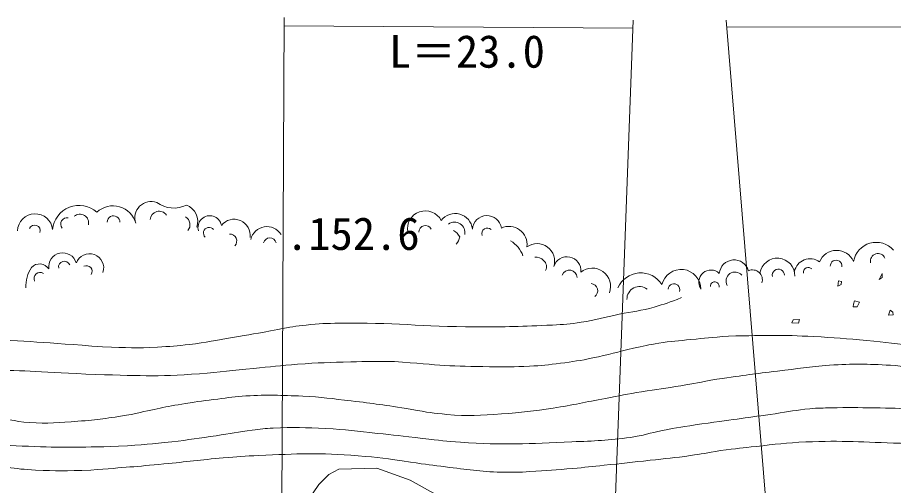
# Model space of a CAD drawing. Units: millimetres, scale not verified. Extents: x 40000 to 680000, y 20000 to 380000.
# Drawn here: x 347769 to 396845, y 304330 to 330550 of the extents above; entities that cross this region are included whole.
import ezdxf
from ezdxf.enums import TextEntityAlignment as Align

# ---------------------------------------------------------------- set-up
doc = ezdxf.new("R2010")
doc.units = ezdxf.units.MM
doc.header["$LTSCALE"] = 1000
doc.layers.add('M-BGD', color=7, linetype='Continuous', lineweight=13)
doc.layers.add('M-STR-HTXT', color=7, linetype='Continuous', lineweight=13)
doc.styles.add('ＭＳ ゴシック', font='')
doc.styles.get('ＭＳ ゴシック').set_extended_font_data('MS Gothic')

msp = doc.modelspace()

# ---------------------------------------------------------------- linework, layer by layer
at = {"layer": 'M-BGD'}
for points in [[(396035, 315880), (396212, 315983), (396212, 316205)], [(393730, 315496), (393774, 315791), (393937, 315762), (393922, 315599)], [(394587, 314343), (394809, 314343), (394942, 314609), (394661, 314668), (394602, 314491)], [(396656, 314151), (396818, 314033), (396833, 313885), (396567, 313870)], [(391159, 313442), (391218, 313619), (391573, 313634), (391528, 313427)]]:
    msp.add_lwpolyline(points, close=True, dxfattribs=at)
msp.add_lwpolyline([(357583, 302132), (360361, 300965), (361321, 300965), (362651, 301452), (364646, 304378), (365208, 304940), (365769, 305250), (367897, 305294), (369774, 304629), (371074, 303905), (372655, 302782), (374310, 301482), (375950, 300654), (377354, 300640), (378965, 301157), (381240, 302265)], dxfattribs=at)
for centre, radius, start, end in [((351218, 318535), 1489, 47.8854, 175.0101), ((353120, 318687), 1312, 14.6392, 133.47), ((355264, 319320), 925, 70.5733, 198.9953), ((356524, 321454), 1582, 232.9391, 296.9464), ((356870, 319118), 998, 341.6185, 68.191), ((348754, 318566), 986, 5.7399, 177.7054), ((351262, 319039), 494, 347.3044, 129.8364), ((355705, 319192), 505, 35.1437, 175.5229), ((370621, 318712), 1005, 28.1064, 190.1116), ((372283, 318598), 973, 5.8913, 142.8603), ((350549, 318975), 359, 80.8749, 218.0657), ((353148, 319086), 355, 358.7555, 178.8575), ((356916, 318938), 515, 320.6579, 58.9807), ((358541, 318786), 662, 10.5327, 196.6082), ((359901, 318339), 908, 352.8973, 141.3414), ((372258, 318508), 578, 347.8931, 125.5982), ((374067, 318635), 818, 8.5414, 175.6238), ((348728, 318609), 316, 340.2079, 158.6801), ((358500, 318477), 315, 37.8342, 228.3475), ((361741, 317902), 930, 31.7381, 166.3279), ((370620, 318525), 369, 27.9324, 180.713), ((371575, 317706), 1112, 29.5684, 55.6597), ((374090, 318443), 308, 46.9415, 198.869), ((375299, 317830), 1018, 353.0888, 114.5061), ((359655, 318023), 396, 317.1261, 90.7989), ((361907, 317832), 369, 15.4863, 165.9111), ((371779, 318376), 773, 317.645, 350.9351), ((374497, 316611), 1693, 20.0099, 58.0288), ((376868, 316888), 992, 343.101, 124.2454), ((395878, 316665), 1288, 41.3518, 170.0282), ((350308, 316577), 789, 16.6148, 188.3262), ((351807, 316526), 792, 341.2015, 159.5628), ((376835, 316581), 542, 41.4064, 98.6274), ((378556, 316373), 773, 353.7314, 163.0014), ((390337, 316086), 982, 358.4099, 172.1921), ((393660, 316462), 1040, 24.1447, 157.363), ((395978, 316899), 423, 22.8635, 191.8445), ((350181, 315495), 1941, 147.0271, 182.836), ((349005, 316119), 626, 33.3357, 136.2754), ((350390, 316576), 323, 19.539, 192.3518), ((351639, 316335), 312, 324.1429, 117.9667), ((376971, 316599), 434, 329.316, 51.559), ((387917, 316135), 834, 15.8325, 174.7152), ((392174, 316127), 904, 54.3919, 167.5736), ((392076, 316262), 281, 45.2105, 185.4819), ((393631, 316623), 328, 353.6735, 181.9213), ((349028, 315935), 335, 55.5245, 207.0928), ((378692, 315969), 426, 1.3164, 160.4232), ((379964, 315477), 1034, 339.8812, 128.2518), ((382686, 314849), 1394, 31.8159, 156.3553), ((384949, 315328), 1108, 0.245, 166.6411), ((386617, 315719), 681, 46.4265, 214.5455), ((387960, 315794), 497, 40.0904, 210.6345), ((388944, 315855), 555, 342.096, 113.9296), ((390398, 316107), 343, 0.3933, 192.287), ((379872, 315239), 401, 306.0268, 85.864), ((384545, 315313), 323, 340.8899, 176.4903), ((386831, 315494), 247, 346.5026, 185.3262), ((382615, 314774), 704, 52.6295, 181.5146)]:
    msp.add_arc(centre, radius, start, end, dxfattribs=at)
for points, knots in [([(362356, 313074), (363104, 313215), (363322, 313253), (363948, 313322), (364670, 313402), (365080, 313409), (365807, 313423), (368780, 313476), (370444, 313223), (373418, 313222), (375106, 313221), (376053, 313227), (377739, 313322), (378368, 313358), (378724, 313369), (379346, 313473), (380187, 313613), (380647, 313751), (381482, 313925), (382246, 314084), (382690, 314112), (383441, 314327), (384050, 314501), (384266, 314578), (384973, 314854)], [0, 0, 0, 0, 1, 1, 1, 2, 2, 2, 3, 3, 3, 4, 4, 4, 5, 5, 5, 6, 6, 6, 7, 7, 7, 8, 8, 8, 8]), ([(333534, 312804), (334184, 312679), (334390, 312668), (334941, 312603), (337250, 312328), (338569, 312659), (340894, 312653), (342750, 312648), (343789, 312600), (345642, 312527), (348334, 312422), (349210, 312344), (352525, 312100)], [0, 0, 0, 0, 1, 1, 1, 2, 2, 2, 3, 3, 3, 4, 4, 4, 4]), ([(352525, 312100), (353985, 312052), (354403, 312018), (355603, 312084), (356309, 312122), (356705, 312144), (357406, 312232), (358351, 312350), (358875, 312457), (359814, 312616), (360809, 312784), (361126, 312844), (362356, 313074)], [0, 0, 0, 0, 1, 1, 1, 2, 2, 2, 3, 3, 3, 4, 4, 4, 4]), ([(368887, 311271), (371424, 311081), (372126, 310992), (374207, 310986), (375085, 310983), (375577, 310975), (376453, 311015), (377131, 311047), (377509, 311092), (378182, 311178), (378895, 311270), (379295, 311329), (380000, 311474), (380895, 311658), (381383, 311822), (382275, 312020), (382827, 312143), (383136, 312212), (383694, 312301), (384394, 312413), (384792, 312434), (385496, 312508), (386321, 312594), (386586, 312615), (387610, 312700)], [0, 0, 0, 0, 1, 1, 1, 2, 2, 2, 3, 3, 3, 4, 4, 4, 5, 5, 5, 6, 6, 6, 7, 7, 7, 8, 8, 8, 8]), ([(387610, 312700), (389886, 312739), (390522, 312772), (392384, 312674), (393543, 312613), (394192, 312557), (395348, 312448), (396439, 312345), (397049, 312282), (398136, 312146), (399188, 312015), (399775, 311922), (400824, 311770), (401806, 311627), (402353, 311529), (403336, 311393), (404257, 311265), (404774, 311204), (405698, 311091), (406805, 310957), (407427, 310889), (408536, 310765), (409811, 310622), (410213, 310581), (411802, 310413)], [0, 0, 0, 0, 1, 1, 1, 2, 2, 2, 3, 3, 3, 4, 4, 4, 5, 5, 5, 6, 6, 6, 7, 7, 7, 8, 8, 8, 8]), ([(351596, 310568), (354611, 310488), (355485, 310410), (357967, 310591), (359147, 310678), (359804, 310773), (360982, 310887), (361951, 310980), (362493, 311052), (363464, 311123), (364622, 311208), (365273, 311230), (366434, 311256), (367392, 311278), (367706, 311279), (368887, 311271)], [0, 0, 0, 0, 1, 1, 1, 2, 2, 2, 3, 3, 3, 4, 4, 4, 5, 5, 5, 5]), ([(386945, 310291), (388593, 310519), (389017, 310579), (390349, 310740), (391486, 310877), (392120, 310990), (393263, 311066), (394594, 311155), (395347, 311143), (396679, 311066), (397479, 311020), (397921, 310923), (398714, 310815), (399550, 310701), (400017, 310625), (400849, 310489), (401763, 310339), (402276, 310260), (403185, 310087), (404367, 309861), (405026, 309718), (406200, 309459), (407380, 309198), (408030, 309000), (409214, 308755), (410211, 308549), (410542, 308490), (411777, 308278)], [0, 0, 0, 0, 1, 1, 1, 2, 2, 2, 3, 3, 3, 4, 4, 4, 5, 5, 5, 6, 6, 6, 7, 7, 7, 8, 8, 8, 9, 9, 9, 9]), ([(325169, 310317), (328480, 310247), (329413, 310197), (332128, 310342), (333956, 310440), (334972, 310613), (336800, 310719), (338202, 310800), (338988, 310822), (340392, 310844), (342492, 310878), (343669, 310866), (345768, 310819), (348046, 310768), (348790, 310724), (351596, 310568)], [0, 0, 0, 0, 1, 1, 1, 2, 2, 2, 3, 3, 3, 4, 4, 4, 5, 5, 5, 5]), ([(369863, 308596), (370769, 308419), (371056, 308382), (371828, 308311), (373018, 308202), (373695, 308260), (374887, 308341), (376023, 308417), (376658, 308493), (377783, 308666), (378932, 308843), (379566, 309001), (380709, 309213), (381499, 309359), (381941, 309447), (382733, 309582), (383591, 309728), (384077, 309776), (384935, 309922), (385722, 310056), (385975, 310104), (386945, 310291)], [0, 0, 0, 0, 1, 1, 1, 2, 2, 2, 3, 3, 3, 4, 4, 4, 5, 5, 5, 6, 6, 6, 7, 7, 7, 7]), ([(354133, 308307), (355587, 308629), (355983, 308731), (357184, 308922), (357886, 309033), (358282, 309084), (358987, 309173), (359603, 309251), (359948, 309314), (360568, 309350), (361807, 309423), (362505, 309385), (363745, 309335), (364811, 309293), (365404, 309191), (366464, 309069), (367795, 308917), (368230, 308845), (369863, 308596)], [0, 0, 0, 0, 1, 1, 1, 2, 2, 2, 3, 3, 3, 4, 4, 4, 5, 5, 5, 6, 6, 6, 6]), ([(386101, 307781), (388109, 308057), (388614, 308125), (390223, 308353), (390979, 308460), (391398, 308560), (392158, 308630), (392627, 308673), (392892, 308669), (393363, 308680), (394305, 308702), (394833, 308691), (395775, 308680), (396678, 308669), (397184, 308651), (398086, 308604), (399373, 308538), (400094, 308478), (401377, 308353), (402283, 308265), (402786, 308173), (403688, 308052), (405023, 307872), (405770, 307766), (407104, 307575), (408695, 307347), (409196, 307270), (411174, 306972)], [0, 0, 0, 0, 1, 1, 1, 2, 2, 2, 3, 3, 3, 4, 4, 4, 5, 5, 5, 6, 6, 6, 7, 7, 7, 8, 8, 8, 9, 9, 9, 9]), ([(339739, 308408), (341534, 308450), (342037, 308476), (343507, 308408), (344568, 308359), (345165, 308331), (346220, 308207), (347088, 308104), (347558, 307910), (348431, 307855), (349489, 307789), (350086, 307854), (351144, 307930), (352317, 308015), (352725, 308085), (354133, 308307)], [0, 0, 0, 0, 1, 1, 1, 2, 2, 2, 3, 3, 3, 4, 4, 4, 5, 5, 5, 5]), ([(370468, 306971), (371470, 306840), (371763, 306826), (372595, 306761), (375023, 306572), (376397, 306674), (378831, 306776), (380120, 306830), (380847, 306850), (382126, 307027), (382828, 307125), (383204, 307275), (383899, 307411), (384755, 307579), (385041, 307619), (386101, 307781)], [0, 0, 0, 0, 1, 1, 1, 2, 2, 2, 3, 3, 3, 4, 4, 4, 5, 5, 5, 5]), ([(353430, 306524), (354864, 306623), (355253, 306645), (356416, 306779), (357388, 306891), (357929, 306980), (358898, 307119), (359690, 307232), (360129, 307325), (360923, 307429), (361377, 307489), (361632, 307523), (362090, 307547), (363243, 307610), (363892, 307569), (365045, 307518), (366169, 307468), (366793, 307366), (367912, 307252), (368911, 307150), (369229, 307114), (370468, 306971)], [0, 0, 0, 0, 1, 1, 1, 2, 2, 2, 3, 3, 3, 4, 4, 4, 5, 5, 5, 6, 6, 6, 7, 7, 7, 7]), ([(325449, 305641), (328370, 305938), (329118, 306022), (331474, 306222), (332691, 306326), (333373, 306375), (334589, 306473), (335678, 306561), (336288, 306623), (337378, 306699), (338564, 306782), (339228, 306846), (340417, 306875), (341624, 306905), (342301, 306919), (343507, 306875), (345414, 306805), (346473, 306594), (348380, 306524), (350351, 306451), (351023, 306468), (353430, 306524)], [0, 0, 0, 0, 1, 1, 1, 2, 2, 2, 3, 3, 3, 4, 4, 4, 5, 5, 5, 6, 6, 6, 7, 7, 7, 7]), ([(387150, 306288), (388113, 306408), (388364, 306437), (389143, 306519), (390231, 306635), (390839, 306725), (391932, 306771), (394000, 306858), (395162, 306758), (397232, 306695), (398224, 306665), (398781, 306655), (399769, 306570), (400537, 306504), (400965, 306447), (401729, 306344), (402673, 306216), (403205, 306152), (404140, 305967), (405279, 305742), (405886, 305468), (407029, 305263), (407808, 305124), (408255, 305119), (409039, 305012), (409861, 304900), (410125, 304858), (411141, 304699)], [0, 0, 0, 0, 1, 1, 1, 2, 2, 2, 3, 3, 3, 4, 4, 4, 5, 5, 5, 6, 6, 6, 7, 7, 7, 8, 8, 8, 9, 9, 9, 9]), ([(369789, 305641), (370732, 305499), (370984, 305467), (371753, 305372), (372967, 305223), (373648, 305106), (374871, 305077), (375500, 305061), (375853, 305073), (376481, 305106), (377418, 305156), (377941, 305199), (378875, 305284), (379563, 305346), (379947, 305388), (380633, 305461), (381638, 305567), (382201, 305628), (383205, 305742), (384088, 305842), (384586, 305878), (385465, 306008), (386125, 306105), (386343, 306141), (387150, 306288)], [0, 0, 0, 0, 1, 1, 1, 2, 2, 2, 3, 3, 3, 4, 4, 4, 5, 5, 5, 6, 6, 6, 7, 7, 7, 8, 8, 8, 8]), ([(351872, 305192), (353861, 305348), (354372, 305386), (355972, 305538), (357272, 305661), (357997, 305764), (359297, 305878), (360069, 305945), (360503, 305977), (361277, 306011), (363451, 306104), (364680, 306183), (366848, 305996), (368001, 305896), (368413, 305860), (369789, 305641)], [0, 0, 0, 0, 1, 1, 1, 2, 2, 2, 3, 3, 3, 4, 4, 4, 5, 5, 5, 5]), ([(329085, 304480), (332085, 304877), (332837, 304978), (335242, 305293), (335919, 305381), (336296, 305453), (336976, 305519), (339203, 305733), (340466, 305604), (342703, 305594), (343862, 305589), (344511, 305563), (345667, 305494), (346888, 305421), (347561, 305251), (348782, 305192), (349988, 305135), (350411, 305147), (351872, 305192)], [0, 0, 0, 0, 1, 1, 1, 2, 2, 2, 3, 3, 3, 4, 4, 4, 5, 5, 5, 6, 6, 6, 6])]:
    msp.add_open_spline(points, degree=3, knots=knots, dxfattribs=at)
at = {"layer": 'M-STR-HTXT'}
for p, q in [((362572, 301945), (362712, 330550)), ((382264, 330409), (381236, 302573)), ((389907, 300790), (387465, 330403)), ((362710, 330088), (382247, 329961))]:
    msp.add_line(p, q, dxfattribs=at)
msp.add_lwpolyline([(387497, 330018), (432126, 330046), (440228, 325570)], dxfattribs=at)

# ---------------------------------------------------------------- texts
at = {"layer": 'M-BGD', "style": 'ＭＳ ゴシック'}
msp.add_text('.152.6', height=1833, dxfattribs=at).set_placement((362813, 316977), align=Align.BOTTOM_LEFT)
at = {"layer": 'M-STR-HTXT', "style": 'ＭＳ ゴシック'}
msp.add_text('L＝23.0', height=1833, dxfattribs=at).set_placement((372951, 327188), align=Align.BOTTOM_CENTER)

doc.saveas('drawing.dxf')
